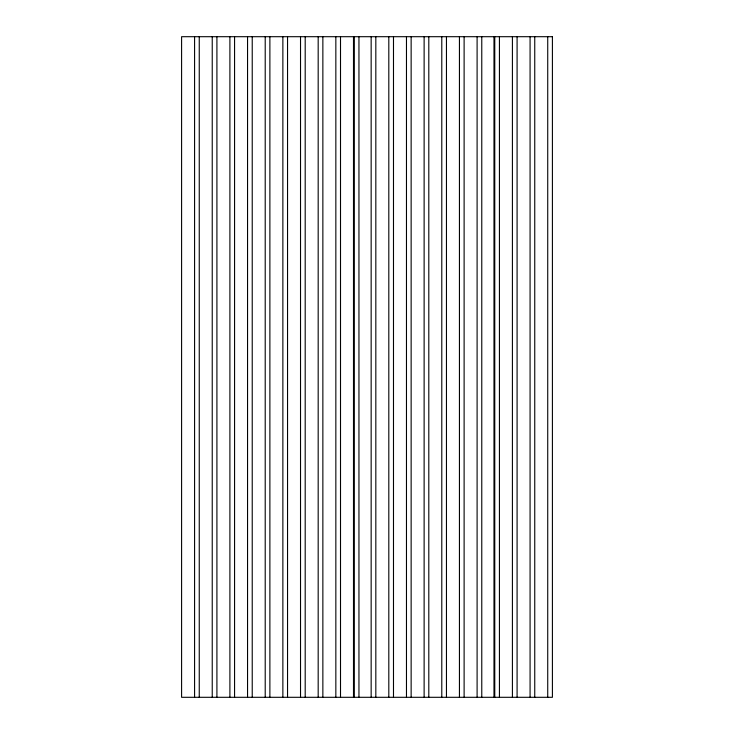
<?xml version="1.0" encoding="UTF-8"?>
<svg xmlns="http://www.w3.org/2000/svg" width="734" height="734" viewBox="0 0 734 734"><rect width="100%" height="100%" fill="white"/><g stroke="black" fill="none" stroke-linecap="round" stroke-linejoin="round"><path stroke-width="1.1" d="M547.729 36.7L547.729 697.3M534.747 36.7L534.747 697.3M530.076 36.7L530.076 697.3M517.085 36.7L517.085 697.3M512.415 36.7L512.415 697.3M499.432 36.7L499.432 697.3M494.762 36.7L494.762 697.3M493.982 36.7L493.982 697.3M481.77 36.7L481.77 697.3M477.1 36.7L477.1 697.3M464.117 36.7L464.117 697.3M459.438 36.7L459.438 697.3M446.456 36.7L446.456 697.3M441.785 36.7L441.785 697.3M428.803 36.7L428.803 697.3M424.124 36.7L424.124 697.3M411.141 36.7L411.141 697.3M406.471 36.7L406.471 697.3M393.488 36.7L393.488 697.3M388.809 36.7L388.809 697.3M375.826 36.7L375.826 697.3M371.156 36.7L371.156 697.3M358.954 36.7L358.954 697.3M354.274 36.7L354.274 697.3M353.494 36.7L353.494 697.3M340.512 36.7L340.512 697.3M335.842 36.7L335.842 697.3M322.859 36.7L322.859 697.3M318.18 36.7L318.18 697.3M305.197 36.7L305.197 697.3M300.527 36.7L300.527 697.3M287.544 36.7L287.544 697.3M282.865 36.7L282.865 697.3M269.883 36.7L269.883 697.3M265.213 36.7L265.213 697.3M252.23 36.7L252.23 697.3M247.551 36.7L247.551 697.3M234.568 36.7L234.568 697.3M229.898 36.7L229.898 697.3M216.915 36.7L216.915 697.3M212.236 36.7L212.236 697.3M199.253 36.7L199.253 697.3M194.583 36.7L194.583 697.3M552.408 36.7L181.592 36.7L181.592 697.3L552.408 697.3L552.408 36.7"/></g></svg>
